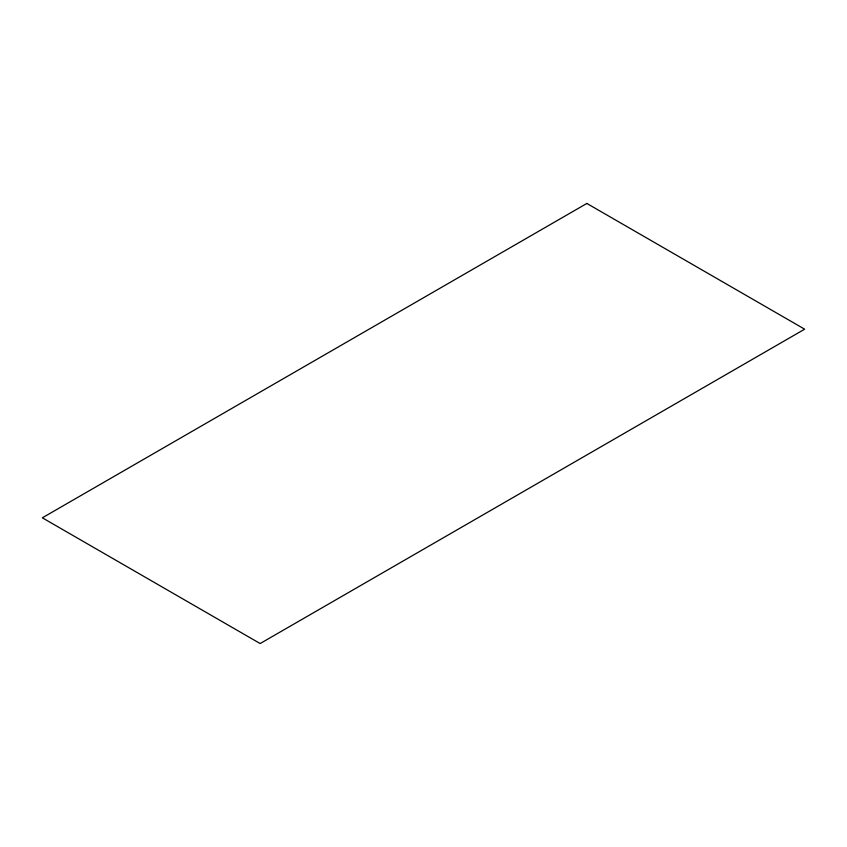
<?xml version="1.0" encoding="UTF-8"?>
<svg xmlns="http://www.w3.org/2000/svg" width="847" height="847" viewBox="0 0 847 847"><rect width="100%" height="100%" fill="white"/><g stroke="black" fill="none" stroke-linecap="round" stroke-linejoin="round"><path stroke-width="1.27" d="M586.855 203.449L42.35 517.813L260.145 643.551L804.65 329.187L586.855 203.449"/></g></svg>
